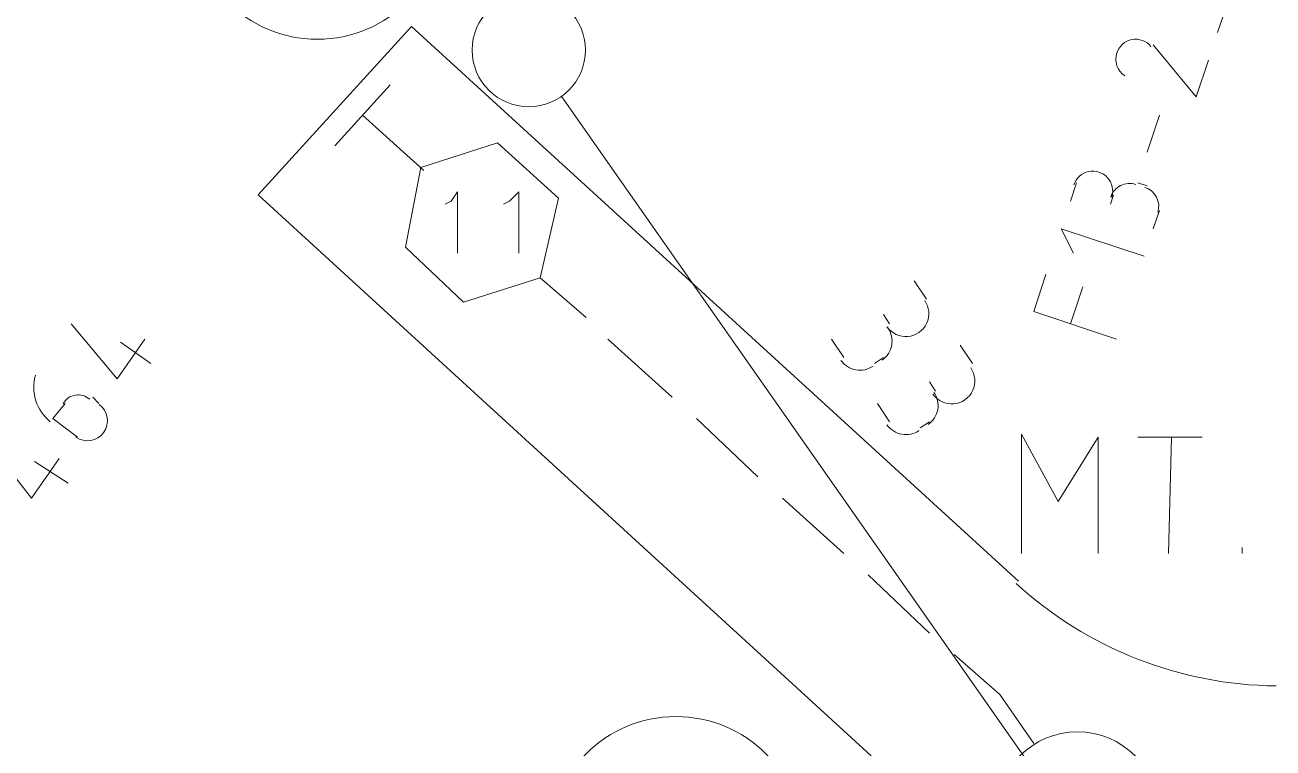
# Model space of a CAD drawing. Header units: millimetres. Extents: x 0.6 to 28.7, y 3.6 to 37.8.
# Drawn here: x 5.064 to 6.762, y 19.115 to 20.1 of the extents above; entities that cross this region are included whole.
import ezdxf

# ---------------------------------------------------------------- set-up
doc = ezdxf.new("R2010")
doc.units = ezdxf.units.MM
for name, color, linetype, true_color in [('PDF_Cable-565', 23, 'Continuous', 0xdd8a6e), ('PDF_STLINE01', 8, 'Continuous', 0x808080), ('PDF_STPNUM01', 8, 'Continuous', 0x808080), ('PDF_STSYM01', 8, 'Continuous', 0x808080), ('PDF_STTEXT01', 8, 'Continuous', 0x808080)]:
    doc.layers.add(name, color=color, linetype=linetype, true_color=true_color)
for name, color, linetype in [('PDF_Passives-Splt2way', 7, 'Continuous'), ('PDF_Passives-TapOffs', 7, 'Continuous'), ('PDF_RDFIN01', 4, 'Continuous'), ('PDF_RDTEXT01', 5, 'Continuous'), ('PDF_Symbols-EndOfLine', 7, 'Continuous'), ('PDF_Symbols-SelfTerminating', 7, 'Continuous')]:
    doc.layers.add(name, color=color, linetype=linetype)

msp = doc.modelspace()

# ---------------------------------------------------------------- linework, layer by layer
at = {"layer": 'PDF_Cable-565', "lineweight": 13}
for points in [[(5.7653, 19.7555), (5.8278, 19.7013)], [(5.857, 19.6721), (5.9446, 19.5929)], [(5.9779, 19.5637), (6.0613, 19.4845)], [(6.0947, 19.4553), (6.1781, 19.3802)], [(6.2114, 19.351), (6.2948, 19.2718)], [(6.3282, 19.2426), (6.3907, 19.1884), (6.4366, 19.1217)]]:
    msp.add_lwpolyline(points, dxfattribs=at)
at = {"layer": 'PDF_Passives-Splt2way', "lineweight": 9}
msp.add_circle((6.4962, 19.027), 0.1105, dxfattribs=at)
at = {"layer": 'PDF_Passives-TapOffs', "lineweight": 9}
msp.add_lwpolyline([(5.7653, 19.7555), (5.7903, 19.8639), (5.7069, 19.939), (5.6026, 19.9056), (5.5818, 19.7972), (5.661, 19.7221)], close=True, dxfattribs=at)
for points in [[(5.7069, 19.939), (5.7069, 19.939)], [(5.6026, 19.9056), (5.6026, 19.9056)], [(5.636, 19.8556), (5.6443, 19.8597), (5.6527, 19.8722), (5.6527, 19.7888)], [(5.7152, 19.8556), (5.7236, 19.8597), (5.7361, 19.8722), (5.7361, 19.7888)], [(5.7903, 19.8639), (5.7903, 19.8639)], [(5.5818, 19.7972), (5.5818, 19.7972)], [(5.661, 19.7221), (5.661, 19.7221)]]:
    msp.add_lwpolyline(points, dxfattribs=at)
at = {"layer": 'PDF_RDFIN01', "lineweight": 0}
msp.add_lwpolyline([(6.4158, 19.3427), (5.5901, 20.0974), (5.3816, 19.8681), (6.2156, 19.105)], dxfattribs=at)
msp.add_arc((6.7714, 19.7317), 0.5317, 227.5873, 269.4562, dxfattribs=at)
at = {"layer": 'PDF_RDTEXT01', "lineweight": 13}
for points in [[(6.4199, 19.3802), (6.4199, 19.5428), (6.47, 19.4511), (6.5242, 19.5387), (6.5242, 19.3802)], [(6.5784, 19.5387), (6.6659, 19.5387)], [(6.6201, 19.3802), (6.6242, 19.5387)], [(6.7202, 19.3802), (6.7202, 19.3885)]]:
    msp.add_lwpolyline(points, dxfattribs=at)
at = {"layer": 'PDF_STLINE01', "lineweight": 0}
msp.add_lwpolyline([(6.5951, 18.859), (5.7945, 20.0015)], dxfattribs=at)
at = {"layer": 'PDF_STPNUM01', "lineweight": 0}
for points in [[(6.6868, 20.0891), (6.6951, 20.1141)], [(6.5992, 20.0724), (6.6576, 20.0015), (6.6743, 20.0515)], [(6.5909, 19.9265), (6.6076, 19.9765)], [(6.4866, 19.8597), (6.495, 19.8848)], [(6.5784, 19.8848), (6.5909, 19.8806)], [(6.545, 19.8681), (6.5409, 19.8556)], [(6.6076, 19.8472), (6.5992, 19.8222)], [(6.5867, 19.7847), (6.4741, 19.8222), (6.4908, 19.7888)], [(6.5492, 19.6721), (6.4366, 19.7096), (6.4533, 19.7597)], [(6.4866, 19.6929), (6.5033, 19.743)], [(5.1273, 19.6929), (5.1898, 19.6179), (5.2274, 19.6721)], [(5.194, 19.6679), (5.2357, 19.6387)], [(5.1189, 19.5845), (5.1023, 19.5637), (5.1356, 19.5387)], [(5.1648, 19.5845), (5.1565, 19.5929)], [(5.0147, 19.5303), (5.0731, 19.4553), (5.1106, 19.5095)], [(5.0772, 19.5053), (5.1231, 19.4761)]]:
    msp.add_lwpolyline(points, dxfattribs=at)
msp.add_lwpolyline([(6.5961, 20.0703, 0.59055), (6.5497, 20.0614, 0.338564), (6.5604, 20.0303)], format="xyb", dxfattribs=at)
for centre, radius, start, end in [((6.517, 19.8735), 0.0271, 342.0857, 162.0857), ((6.5671, 19.8568), 0.0271, 72.0857, 162.0857), ((6.5796, 19.8527), 0.0271, 342.0857, 72.0857), ((5.1367, 19.6066), 0.0605, 164.4303, 231.0624), ((5.1367, 19.5733), 0.0229, 46.8493, 152.3837), ((5.1493, 19.5608), 0.0271, 234.6165, 54.6164)]:
    msp.add_arc(centre, radius, start, end, dxfattribs=at)
at = {"layer": 'PDF_STSYM01', "lineweight": 0}
msp.add_circle((5.7497, 20.0653), 0.0771, dxfattribs=at)
at = {"layer": 'PDF_STTEXT01', "lineweight": 0}
for points in [[(6.274, 19.7513), (6.2907, 19.7263)], [(6.2406, 19.6929), (6.2323, 19.7055)], [(6.1781, 19.6471), (6.1614, 19.6721)], [(6.3365, 19.6638), (6.3532, 19.6387)], [(6.2323, 19.6471), (6.2198, 19.6387)], [(6.3032, 19.6012), (6.2948, 19.6137)], [(6.2406, 19.5595), (6.2239, 19.5845)], [(6.2948, 19.5595), (6.2823, 19.5512)]]:
    msp.add_lwpolyline(points, dxfattribs=at)
for centre, start, end in [((6.2626, 19.7067), 214.8499, 34.85), ((6.2126, 19.6692), 304.8499, 34.85), ((6.2001, 19.6609), 214.8499, 304.85), ((6.3252, 19.615), 214.8499, 34.85), ((6.2752, 19.5816), 304.8499, 34.85), ((6.2626, 19.5733), 214.8499, 304.85)]:
    msp.add_arc(centre, 0.0313, start, end, dxfattribs=at)
at = {"layer": 'PDF_Symbols-EndOfLine', "color": 15, "lineweight": 0, "true_color": 0x954a4a}
for centre in [(5.462, 20.253), (5.9499, 18.9853)]:
    msp.add_circle(centre, 0.173, dxfattribs=at)
at = {"layer": 'PDF_Symbols-SelfTerminating', "lineweight": 9}
for points in [[(5.5609, 20.0182), (5.4859, 19.9348)], [(5.6068, 19.9014), (5.5234, 19.9765)]]:
    msp.add_lwpolyline(points, dxfattribs=at)

doc.saveas('drawing.dxf')
